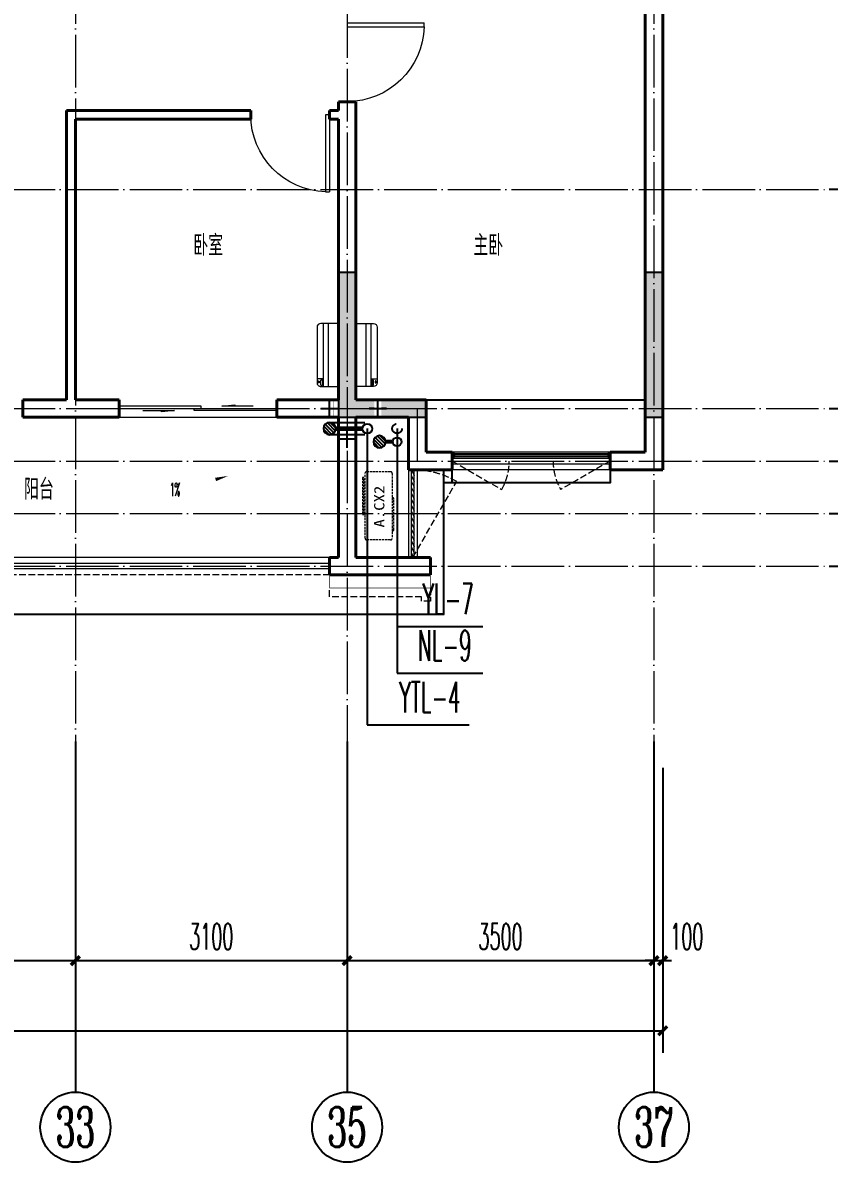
# Model space of a CAD drawing. Extents: x 27938 to 650306, y -92720 to 1524912.
# Drawn here: x 319717 to 328917, y 511940 to 524940 of the extents above; entities that cross this region are included whole.
import ezdxf
from ezdxf.enums import TextEntityAlignment as Align

# ---------------------------------------------------------------- set-up
doc = ezdxf.new("R2010")
doc.units = 0
doc.header["$LTSCALE"] = 1000
doc.header["$MEASUREMENT"] = 0
doc.linetypes.add('DASH', pattern=[0.35, 0.25, -0.1])
doc.linetypes.add('DOTE', pattern=[2.42, 2, -0.2, 0.02, -0.2])
for name, color, linetype in [('3-栏杆1', 135, 'Continuous'), ('3.5方案汇报，与郭总、侯月琴确定户型_t8$0$2020.03.04 -1安徽标准化洋房户型(UA）_t8_t8$0$看线', 154, 'Continuous'), ('AXIS', 3, 'Continuous'), ('AXIS_TEXT', 4, 'Continuous'), ('COLUMN', 9, 'Continuous'), ('DIM_凝结', 3, 'Continuous'), ('DIM_阳台', 132, 'Continuous'), ('DIM_雨水', 3, 'Continuous'), ('EQUIP_地漏', 7, 'Continuous'), ('PIPE-凝结', 150, 'N'), ('PIPE-阳台', 132, 'YT'), ('PUB_TEXT', 4, 'Continuous'), ('VALVE_不分区给水', 7, 'Continuous'), ('VPIPE-凝结', 150, 'Continuous'), ('VPIPE-阳台', 132, 'YT'), ('VPIPE-雨水', 4, 'DASH'), ('ZC', 6, 'Continuous'), ('机电标识类', 1, 'Continuous'), ('看线', 251, 'Continuous')]:
    doc.layers.add(name, color=color, linetype=linetype)
for name, color, linetype, lineweight in [('DOTE', 19, 'DOTE', 9), ('PUB_HATCH', 8, 'Continuous', 9), ('WALL', 9, 'Continuous', 40), ('WINDOW', 8, 'Continuous', 15), ('平面-排水沟', 86, 'Continuous', 15), ('平面-栏杆', 135, 'Continuous', 15), ('平面-看线', 45, 'Continuous', 15), ('平面-空调室内机', 176, 'Continuous', 9), ('平面-空调预留孔', 173, 'Continuous', 15), ('空调', 76, 'Continuous', 13)]:
    doc.layers.add(name, color=color, linetype=linetype, lineweight=lineweight)
doc.styles.add('_TCH_AXIS', font='COMPLEX', dxfattribs={"bigfont": 'GBCBIG'})
doc.styles.add('_TCH_DIM', font='SIMPLEX.shx', dxfattribs={"width": 0.6, "oblique": 10, "bigfont": 'hztxt.shx'})
doc.styles.add('_TCH_DIM_T3', font='SIMPLEX.shx', dxfattribs={"width": 0.494118, "bigfont": 'GBCBIG.shx'})
doc.styles.add('_TWT_SERIAL', font='simplex.shx', dxfattribs={"width": 0.6, "oblique": 10, "height": 3, "bigfont": 'aadri.shx'})
doc.styles.add('COMPLEX', font='COMPLEX')
doc.styles.get("Standard").update_dxf_attribs({"font": 'gbenor.shx', "bigfont": 'gbcbig.shx'})
doc.styles.add('黑体', font='simhei.ttf')
doc.linetypes.add('N', pattern='A,3,-0.2,["N",Standard,S=0.25,R=0,X=-0.1,Y=-0.115],-0.2', length=3.4)
doc.linetypes.add('YT', pattern='A,3,-0.2,["YT",Standard,S=0.25,R=0,X=-0.1,Y=-0.115],-0.35', length=3.55)
doc.dimstyles.new('_TCH_ARCH&&100', dxfattribs={"dimtxt": 297.5, "dimasz": 100, "dimexe": 250, "dimexo": 300, "dimgap": 126.25, "dimtad": 1, "dimdec": 0, "dimzin": 0, "dimdsep": 46, "dimtxsty": '_TCH_DIM_T3', "dimblk": 'ARCHTICK', "dimcen": 0.09, "dimclrt": 4, "dimazin": 2, "dimtfac": 1, "dimtdec": 0, "dimtix": 1, "dimtmove": 2, "dimatfit": 3, "dimfxl": 1, "dimtolj": 1, "dimtzin": 0, "dimarcsym": 0})

# ---------------------------------------------------------------- blocks, each defined once
blk = doc.blocks.new('FGDGDRGSDGDG')
at = {"layer": 'DOTE', "linetype": 'DOTE', "ltscale": 0.3}
for p, q in [((538382, 529998), (538382, 513948)), ((544982, 529998), (544982, 513948)), ((541482, 522348), (541482, 513948)), ((488182, 520248), (546982, 520248)), ((488182, 517748), (546982, 517748)), ((542282, 517748), (542282, 517148)), ((488182, 517148), (546982, 517148)), ((488182, 516548), (546982, 516548)), ((488182, 515948), (546982, 515948))]:
    blk.add_line(p, q, dxfattribs=at)
blk = doc.blocks.new('gdfgdgdgr')
at = {"layer": 'PUB_HATCH'}
for points in [[(529478, 521914), (528678, 521914), (528678, 523364), (528478, 523364), (528478, 521714), (529478, 521714)], [(532178, 521714), (532178, 523364), (531978, 523364), (531978, 521714)]]:
    blk.add_hatch(color=256, dxfattribs=at).paths.add_polyline_path(points)
at = {"layer": 'COLUMN', "color": 8}
for p, q in [((528678, 523364), (528478, 523364)), ((528478, 523364), (528478, 521714)), ((528678, 521914), (528678, 523364)), ((532178, 523364), (531978, 523364)), ((531978, 523364), (531978, 521714)), ((532178, 521714), (532178, 523364)), ((529478, 521914), (528678, 521914)), ((529478, 521714), (529478, 521914)), ((528478, 521714), (529478, 521714)), ((531978, 521714), (532178, 521714))]:
    blk.add_line(p, q, dxfattribs=at)
blk = doc.blocks.new('ferre')
at = {"layer": '平面-空调预留孔', "color": 0, "linetype": 'DASH', "ltscale": 0.1}
for p, q in [((93393, 115403), (93393, 115393)), ((93403, 115383), (93756, 115383)), ((93766, 115393), (93766, 115403))]:
    blk.add_line(p, q, dxfattribs=at)
blk.add_lwpolyline([(94046, 115403), (93306, 115403, -0.414214), (93286, 115423), (93286, 115693, -0.414214), (93306, 115713), (94046, 115713, -0.414214), (94066, 115693), (94066, 115423, -0.414214)], format="xyb", close=True, dxfattribs=at)
blk.add_lwpolyline([(93997, 115743), (93577, 115743), (93577, 115727), (93997, 115727)], close=True, dxfattribs=at)
for centre, start, end in [((93403, 115393), 180, 270), ((93756, 115393), 270, 0)]:
    blk.add_arc(centre, 10, start, end, dxfattribs=at)
at = {"layer": '平面-空调预留孔', "color": 0, "linetype": 'DASH', "ltscale": 0.1, "style": '黑体', "width": 1.2}
blk.add_text('A.CX2', height=117, dxfattribs=at).set_placement((93428, 115492))
blk = doc.blocks.new('fergve')
at = {"layer": '平面-空调预留孔', "color": 8, "linetype": 'DASH', "ltscale": 0.1}
blk.add_blockref('ferre', (25670, -60416), dxfattribs=at)
blk = doc.blocks.new('dongkong')
at = {"color": 0}
blk.add_wipeout([(-603756, 210771), (-603756, 210571), (-603836, 210571), (-603836, 210771)], dxfattribs=at)
at = {"layer": '机电标识类', "color": 0, "linetype": 'DASH', "ltscale": 400}
for p, q in [((-603796, 210771), (-603796, 210571)), ((-603896, 210671), (-603696, 210671))]:
    blk.add_line(p, q, dxfattribs=at)
at = {"layer": '空调', "color": 0, "linetype": 'DASH', "const_width": 2}
blk.add_lwpolyline([(-603756, 210771), (-603756, 210571), (-603836, 210571), (-603836, 210771)], close=True, dxfattribs=at)
blk = doc.blocks.new('A$C001338C2')
at = {"color": 0}
for p, q in [((0, 249), (0, 22)), ((845, 304), (55, 304)), ((109, 215), (109, 304)), ((900, 22), (900, 249)), ((22, 0), (878, 0))]:
    blk.add_line(p, q, dxfattribs=at)
at = {"color": 0, "lineweight": 5}
for p, q in [((900, 215), (0, 215)), ((900, 143), (0, 143))]:
    blk.add_line(p, q, dxfattribs=at)
at = {"color": 0}
for points in [[(89, 226), (22, 226, -0.414214), (17, 232), (17, 243, -0.414214), (22, 249), (89, 249, -0.414214), (95, 243), (95, 232, -0.414214)], [(73, 275), (57, 275, -0.414214), (51, 281), (51, 283, -0.414214), (57, 289), (73, 289, -0.414214), (79, 283), (79, 281, -0.414214)]]:
    blk.add_lwpolyline(points, format="xyb", close=True, dxfattribs=at)
for centre, radius, start, end in [((55, 249), 55, 90, 180), ((845, 249), 55, 360, 90), ((22, 22), 22, 180, 270), ((878, 22), 22, 270, 360)]:
    blk.add_arc(centre, radius, start, end, dxfattribs=at)
blk = doc.blocks.new('$VALVE$00000533')
at = {"ltscale": 0.5, "const_width": 25}
for points in [[(-225, 75), (225, 75)], [(-225, -75), (225, -75)]]:
    blk.add_lwpolyline(points, dxfattribs=at)
blk = doc.blocks.new('A$C63B27F85')
at = {"layer": 'VALVE_不分区给水', "xscale": 0.8999999999999999, "yscale": -0.8999999999999999, "zscale": 0.8999999999999999}
blk.add_blockref('$VALVE$00000533', (51300, -10480), dxfattribs=at)
blk = doc.blocks.new('_ArchTick')
at = {"color": 0, "linetype": 'ByBlock', "const_width": 0.4}
blk.add_lwpolyline([(-0.5, -0.5), (0.5, 0.5)], dxfattribs=at)
blk = doc.blocks.new('*D885')
at = {"layer": 'AXIS', "color": 0, "lineweight": -2}
for p, q in [((326917, 516440), (326917, 513990)), ((327017, 516440), (327017, 513990)), ((326917, 514240), (326817, 514240)), ((326917, 514240), (327017, 514240)), ((327017, 514240), (327117, 514240))]:
    blk.add_line(p, q, dxfattribs=at)
at = {"layer": 'Defpoints', "color": 0}
for p in [(326917, 516740), (327017, 516740), (327017, 514240)]:
    blk.add_point(p, dxfattribs=at)
at = {"layer": 'AXIS', "color": 0, "lineweight": -2, "xscale": 100, "yscale": 100, "zscale": 100}
blk.add_blockref('_ArchTick', (326917, 514240), dxfattribs=at)
at = {"layer": 'AXIS', "color": 0, "lineweight": -2, "xscale": 100, "yscale": 100, "zscale": 100, "rotation": 180}
blk.add_blockref('_ArchTick', (327017, 514240), dxfattribs=at)
at = {"layer": 'AXIS', "color": 4, "insert": (327292, 514515), "char_height": 297.5, "attachment_point": 5, "style": '_TCH_DIM_T3'}
blk.add_mtext('\\A1;100', dxfattribs=at)
blk = doc.blocks.new('*D886')
at = {"layer": 'AXIS', "color": 0, "lineweight": -2}
for p, q in [((323417, 516440), (323417, 513990)), ((326917, 516440), (326917, 513990)), ((323417, 514240), (326917, 514240))]:
    blk.add_line(p, q, dxfattribs=at)
at = {"layer": 'Defpoints', "color": 0}
for p in [(323417, 516740), (326917, 516740), (326917, 514240)]:
    blk.add_point(p, dxfattribs=at)
at = {"layer": 'AXIS', "color": 0, "lineweight": -2, "xscale": 100, "yscale": 100, "zscale": 100, "rotation": 180}
blk.add_blockref('_ArchTick', (323417, 514240), dxfattribs=at)
at = {"layer": 'AXIS', "color": 0, "lineweight": -2, "xscale": 100, "yscale": 100, "zscale": 100}
blk.add_blockref('_ArchTick', (326917, 514240), dxfattribs=at)
at = {"layer": 'AXIS', "color": 4, "insert": (325167, 514515), "char_height": 297.5, "attachment_point": 5, "style": '_TCH_DIM_T3'}
blk.add_mtext('\\A1;3500', dxfattribs=at)
blk = doc.blocks.new('*D887')
at = {"layer": 'AXIS', "color": 0, "lineweight": -2}
for p, q in [((320317, 516440), (320317, 513990)), ((323417, 516440), (323417, 513990)), ((320317, 514240), (323417, 514240))]:
    blk.add_line(p, q, dxfattribs=at)
at = {"layer": 'Defpoints', "color": 0}
for p in [(320317, 516740), (323417, 516740), (323417, 514240)]:
    blk.add_point(p, dxfattribs=at)
at = {"layer": 'AXIS', "color": 0, "lineweight": -2, "xscale": 100, "yscale": 100, "zscale": 100, "rotation": 180}
blk.add_blockref('_ArchTick', (320317, 514240), dxfattribs=at)
at = {"layer": 'AXIS', "color": 0, "lineweight": -2, "xscale": 100, "yscale": 100, "zscale": 100}
blk.add_blockref('_ArchTick', (323417, 514240), dxfattribs=at)
at = {"layer": 'AXIS', "color": 4, "insert": (321867, 514515), "char_height": 297.5, "attachment_point": 5, "style": '_TCH_DIM_T3'}
blk.add_mtext('\\A1;3100', dxfattribs=at)
blk = doc.blocks.new('*D888')
at = {"layer": 'AXIS', "color": 0, "lineweight": -2}
for p, q in [((316417, 516440), (316417, 513990)), ((320317, 516440), (320317, 513990)), ((316417, 514240), (320317, 514240))]:
    blk.add_line(p, q, dxfattribs=at)
at = {"layer": 'Defpoints', "color": 0}
for p in [(316417, 516740), (320317, 516740), (320317, 514240)]:
    blk.add_point(p, dxfattribs=at)
at = {"layer": 'AXIS', "color": 0, "lineweight": -2, "xscale": 100, "yscale": 100, "zscale": 100, "rotation": 180}
blk.add_blockref('_ArchTick', (316417, 514240), dxfattribs=at)
at = {"layer": 'AXIS', "color": 0, "lineweight": -2, "xscale": 100, "yscale": 100, "zscale": 100}
blk.add_blockref('_ArchTick', (320317, 514240), dxfattribs=at)
at = {"layer": 'AXIS', "color": 4, "insert": (318367, 514515), "char_height": 297.5, "attachment_point": 5, "style": '_TCH_DIM_T3'}
blk.add_mtext('\\A1;3900', dxfattribs=at)
blk = doc.blocks.new('*D906')
at = {"layer": 'AXIS', "color": 0, "lineweight": -2}
for p, q in [((331417, 518740), (331417, 518840)), ((329217, 518740), (331667, 518740)), ((331417, 518490), (331417, 518740)), ((329217, 518490), (331667, 518490)), ((331417, 518490), (331417, 518390))]:
    blk.add_line(p, q, dxfattribs=at)
at = {"layer": 'Defpoints', "color": 0}
for p in [(328917, 518740), (331417, 518740), (328917, 518490)]:
    blk.add_point(p, dxfattribs=at)
at = {"layer": 'AXIS', "color": 0, "lineweight": -2, "xscale": 100, "yscale": 100, "zscale": 100}
for p, rotation in [((331417, 518740), 270), ((331417, 518490), 90)]:
    blk.add_blockref('_ArchTick', p, dxfattribs=dict(at, rotation=rotation))
at = {"layer": 'AXIS', "color": 4, "insert": (331142, 518201), "char_height": 297.5, "attachment_point": 5, "rotation": 90, "style": '_TCH_DIM_T3'}
blk.add_mtext('\\A1;250', dxfattribs=at)
blk = doc.blocks.new('*D907')
at = {"layer": 'AXIS', "color": 0, "lineweight": -2}
for p, q in [((331417, 519340), (331417, 519440)), ((329217, 519340), (331667, 519340)), ((331417, 518740), (331417, 519340)), ((329217, 518740), (331667, 518740)), ((331417, 518740), (331417, 518640))]:
    blk.add_line(p, q, dxfattribs=at)
at = {"layer": 'Defpoints', "color": 0}
for p in [(328917, 519340), (331417, 519340), (328917, 518740)]:
    blk.add_point(p, dxfattribs=at)
at = {"layer": 'AXIS', "color": 0, "lineweight": -2, "xscale": 100, "yscale": 100, "zscale": 100}
for p, rotation in [((331417, 519340), 270), ((331417, 518740), 90)]:
    blk.add_blockref('_ArchTick', p, dxfattribs=dict(at, rotation=rotation))
at = {"layer": 'AXIS', "color": 4, "insert": (331142, 519040), "char_height": 297.5, "attachment_point": 5, "rotation": 90, "style": '_TCH_DIM_T3'}
blk.add_mtext('\\A1;600', dxfattribs=at)
blk = doc.blocks.new('*D908')
at = {"layer": 'AXIS', "color": 0, "lineweight": -2}
for p, q in [((331417, 519940), (331417, 520040)), ((329217, 519940), (331667, 519940)), ((331417, 519340), (331417, 519940)), ((329217, 519340), (331667, 519340)), ((331417, 519340), (331417, 519240))]:
    blk.add_line(p, q, dxfattribs=at)
at = {"layer": 'Defpoints', "color": 0}
for p in [(328917, 519940), (331417, 519940), (328917, 519340)]:
    blk.add_point(p, dxfattribs=at)
at = {"layer": 'AXIS', "color": 0, "lineweight": -2, "xscale": 100, "yscale": 100, "zscale": 100}
for p, rotation in [((331417, 519940), 270), ((331417, 519340), 90)]:
    blk.add_blockref('_ArchTick', p, dxfattribs=dict(at, rotation=rotation))
at = {"layer": 'AXIS', "color": 4, "insert": (331142, 519640), "char_height": 297.5, "attachment_point": 5, "rotation": 90, "style": '_TCH_DIM_T3'}
blk.add_mtext('\\A1;600', dxfattribs=at)
blk = doc.blocks.new('*D909')
at = {"layer": 'AXIS', "color": 0, "lineweight": -2}
for p, q in [((329217, 520540), (331667, 520540)), ((331417, 520540), (331417, 520640)), ((331417, 519940), (331417, 520540)), ((329217, 519940), (331667, 519940)), ((331417, 519940), (331417, 519840))]:
    blk.add_line(p, q, dxfattribs=at)
at = {"layer": 'Defpoints', "color": 0}
for p in [(328917, 520540), (331417, 520540), (328917, 519940)]:
    blk.add_point(p, dxfattribs=at)
at = {"layer": 'AXIS', "color": 0, "lineweight": -2, "xscale": 100, "yscale": 100, "zscale": 100}
for p, rotation in [((331417, 520540), 270), ((331417, 519940), 90)]:
    blk.add_blockref('_ArchTick', p, dxfattribs=dict(at, rotation=rotation))
at = {"layer": 'AXIS', "color": 4, "insert": (331142, 520240), "char_height": 297.5, "attachment_point": 5, "rotation": 90, "style": '_TCH_DIM_T3'}
blk.add_mtext('\\A1;600', dxfattribs=at)
blk = doc.blocks.new('*D910')
at = {"layer": 'AXIS', "color": 0, "lineweight": -2}
for p, q in [((329217, 523040), (331667, 523040)), ((331417, 520540), (331417, 523040)), ((329217, 520540), (331667, 520540))]:
    blk.add_line(p, q, dxfattribs=at)
at = {"layer": 'Defpoints', "color": 0}
for p in [(328917, 523040), (331417, 523040), (328917, 520540)]:
    blk.add_point(p, dxfattribs=at)
at = {"layer": 'AXIS', "color": 0, "lineweight": -2, "xscale": 100, "yscale": 100, "zscale": 100}
for p, rotation in [((331417, 523040), 90), ((331417, 520540), 270)]:
    blk.add_blockref('_ArchTick', p, dxfattribs=dict(at, rotation=rotation))
at = {"layer": 'AXIS', "color": 4, "insert": (331142, 521790), "char_height": 297.5, "attachment_point": 5, "rotation": 90, "style": '_TCH_DIM_T3'}
blk.add_mtext('\\A1;2500', dxfattribs=at)
blk = doc.blocks.new('*D911')
at = {"layer": 'AXIS', "color": 0, "lineweight": -2}
for p, q in [((329217, 525140), (331667, 525140)), ((331417, 523040), (331417, 525140)), ((329217, 523040), (331667, 523040))]:
    blk.add_line(p, q, dxfattribs=at)
at = {"layer": 'Defpoints', "color": 0}
for p in [(328917, 525140), (331417, 525140), (328917, 523040)]:
    blk.add_point(p, dxfattribs=at)
at = {"layer": 'AXIS', "color": 0, "lineweight": -2, "xscale": 100, "yscale": 100, "zscale": 100}
for p, rotation in [((331417, 525140), 90), ((331417, 523040), 270)]:
    blk.add_blockref('_ArchTick', p, dxfattribs=dict(at, rotation=rotation))
at = {"layer": 'AXIS', "color": 4, "insert": (331142, 524090), "char_height": 297.5, "attachment_point": 5, "rotation": 90, "style": '_TCH_DIM_T3'}
blk.add_mtext('\\A1;2100', dxfattribs=at)
blk = doc.blocks.new('*D918')
at = {"layer": 'AXIS', "color": 0, "lineweight": -2}
for p, q in [((329217, 530890), (332467, 530890)), ((332217, 518490), (332217, 530890)), ((329217, 518490), (332467, 518490))]:
    blk.add_line(p, q, dxfattribs=at)
at = {"layer": 'Defpoints', "color": 0}
for p in [(328917, 530890), (332217, 530890), (328917, 518490)]:
    blk.add_point(p, dxfattribs=at)
at = {"layer": 'AXIS', "color": 0, "lineweight": -2, "xscale": 100, "yscale": 100, "zscale": 100}
for p, rotation in [((332217, 530890), 90), ((332217, 518490), 270)]:
    blk.add_blockref('_ArchTick', p, dxfattribs=dict(at, rotation=rotation))
at = {"layer": 'AXIS', "color": 4, "insert": (331942, 524690), "char_height": 297.5, "attachment_point": 5, "rotation": 90, "style": '_TCH_DIM_T3'}
blk.add_mtext('\\A1;12400', dxfattribs=at)
blk = doc.blocks.new('*D941')
at = {"layer": 'AXIS', "color": 0, "lineweight": -2}
for p, q in [((272017, 516440), (272017, 513190)), ((327017, 516440), (327017, 513190)), ((272017, 513440), (327017, 513440))]:
    blk.add_line(p, q, dxfattribs=at)
at = {"layer": 'Defpoints', "color": 0}
for p in [(272017, 516740), (327017, 516740), (327017, 513440)]:
    blk.add_point(p, dxfattribs=at)
at = {"layer": 'AXIS', "color": 0, "lineweight": -2, "xscale": 100, "yscale": 100, "zscale": 100, "rotation": 180}
blk.add_blockref('_ArchTick', (272017, 513440), dxfattribs=at)
at = {"layer": 'AXIS', "color": 0, "lineweight": -2, "xscale": 100, "yscale": 100, "zscale": 100}
blk.add_blockref('_ArchTick', (327017, 513440), dxfattribs=at)
at = {"layer": 'AXIS', "color": 4, "insert": (299517, 513715), "char_height": 297.5, "attachment_point": 5, "style": '_TCH_DIM_T3'}
blk.add_mtext('\\A1;55000', dxfattribs=at)
blk = doc.blocks.new('$WINLIB2D$00000001')
at = {"color": 0}
for points in [[(-0.5, 0.5), (-0.5, -0.5)], [(-0.5, 0.5), (0.5, 0.5)], [(0.5, -0.5), (0.5, 0.5)], [(0.5, 0.1667), (-0.5, 0.1667)], [(0.5, -0.1667), (-0.5, -0.1667)], [(-0.5, -0.5), (0.5, -0.5)]]:
    blk.add_lwpolyline(points, dxfattribs=at)
blk = doc.blocks.new('$DorLib2D$00000131')
at = {"color": 0, "linetype": 'Continuous'}
for p, q in [((0.15, 0.125), (0.2319, 0.1973)), ((0.2319, 0.1973), (0.2319, 0.125)), ((-0.5, 0.125), (-0.5, 0)), ((0.0192, 0.125), (-0.5, 0.125)), ((0.0192, 0), (0.0192, 0.125)), ((0.35, 0.125), (0.15, 0.125)), ((-0.5, 0), (0.0192, 0)), ((-0.024, 0), (0.5, 0)), ((-0.024, -0.125), (-0.024, 0)), ((0.5, 0), (0.5, -0.125)), ((-0.35, -0.125), (-0.15, -0.125)), ((-0.2319, -0.1973), (-0.2319, -0.125)), ((-0.15, -0.125), (-0.2319, -0.1973)), ((0.5, -0.125), (-0.024, -0.125))]:
    blk.add_line(p, q, dxfattribs=at)
blk = doc.blocks.new('$DorLib2D$00000001')
for p, q in [((0.45, 0.975), (0.5, 0.975)), ((0.45, 0), (0.45, 0.975)), ((0.5, 0), (0.5, 0.975)), ((0.5, 0), (0.45, 0))]:
    blk.add_line(p, q)
at = {"lineweight": 13}
blk.add_arc((0.475, 0), 0.975, 91.4693, 180, dxfattribs=at)
blk = doc.blocks.new('$WINLIB2D$00000039')
at = {"color": 0}
for points in [[(-0.5, 0.5), (-0.5, -0.5)], [(0.5, 0.5), (-0.5, 0.5)], [(0.5, -0.5), (0.5, 0.5)], [(-0.5, 0.167), (0.5, 0.167)], [(-0.384, -0.167), (-0.448, 0.167)], [(-0.316, -0.167), (-0.38, 0.167)], [(-0.248, -0.167), (-0.312, 0.167)], [(-0.18, -0.167), (-0.244, 0.167)], [(-0.112, -0.167), (-0.176, 0.167)], [(-0.044, -0.167), (-0.108, 0.167)], [(0.024, -0.167), (-0.04, 0.167)], [(0.092, -0.167), (0.028, 0.167)], [(0.16, -0.167), (0.096, 0.167)], [(0.228, -0.167), (0.164, 0.167)], [(0.296, -0.167), (0.232, 0.167)], [(0.364, -0.167), (0.3, 0.167)], [(0.432, -0.167), (0.368, 0.167)], [(0.5, -0.167), (0.436, 0.167)], [(-0.452, -0.167), (-0.5, 0.084)], [(-0.5, -0.167), (0.5, -0.167)], [(0.5, -0.5), (-0.5, -0.5)]]:
    blk.add_lwpolyline(points, dxfattribs=at)
blk = doc.blocks.new('_AXISO')
blk.add_circle((0, 0), 0.5)
at = {"layer": 'AXIS_TEXT', "style": 'COMPLEX', "width": 1.041667}
blk.add_attdef('A', text='', height=0.56, dxfattribs=at).set_placement((-0.25, -0.28), (0.25, -0.28), align=Align.FIT)
blk = doc.blocks.new('$TwtSys$00000141')
for p, q in [((-141, 12), (-15, 138)), ((-141, 12), (-15, 138)), ((-131, -53), (53, 131)), ((-131, -53), (53, 131)), ((-100, -100), (100, 100)), ((-100, -100), (100, 100)), ((-49, -131), (131, 49)), ((-49, -131), (131, 49)), ((17, -138), (138, -17)), ((17, -138), (138, -17))]:
    blk.add_line(p, q)
blk.add_circle((0, 0), 141)
blk.add_circle((0, 0), 141)

msp = doc.modelspace()

# ---------------------------------------------------------------- linework, layer by layer
at = {"color": 8, "const_width": 8}
msp.add_lwpolyline([(324366.6, 518640.4), (324366.6, 518490.4), (323216.6, 518490.4), (323216.6, 518640.4)], dxfattribs=at)
at = {"layer": '3-栏杆1', "color": 8}
for p, q in [((324636.8, 520022.7), (324616.6, 520040.4)), ((324616.6, 520040.4), (324636.8, 520022.7)), ((324636.8, 520022.7), (324636.8, 519993.4)), ((324636.8, 520022.6), (326396.3, 520022.6)), ((326396.3, 520022.7), (326416.6, 520040.4)), ((326416.6, 520040.4), (326396.3, 520022.7)), ((326396.3, 520022.7), (326396.3, 519993.4)), ((324636.8, 519993.4), (324616.6, 519973.5)), ((324616.6, 519973.5), (324636.8, 519993.4)), ((326396.3, 519993.4), (324636.8, 519993.3)), ((326416.6, 519973.5), (326396.3, 519993.4))]:
    msp.add_line(p, q, dxfattribs=at)
at = {"layer": '3.5方案汇报，与郭总、侯月琴确定户型_t8$0$2020.03.04 -1安徽标准化洋房户型(UA）_t8_t8$0$看线', "color": 8, "ltscale": 10}
msp.add_line((324316.6, 520640.4), (326816.6, 520640.4), dxfattribs=at)
at = {"layer": 'AXIS'}
for p, q in [((328916.6, 523040.4), (332916.6, 523040.4)), ((328916.6, 520540.4), (332916.6, 520540.4)), ((328916.6, 519940.4), (332916.6, 519940.4)), ((328916.6, 519340.4), (332916.6, 519340.4)), ((328916.6, 518740.4), (332916.6, 518740.4)), ((320316.6, 516740.4), (320316.6, 512740.4)), ((323416.6, 516740.4), (323416.6, 512740.4)), ((326916.6, 516740.4), (326916.6, 512740.4))]:
    msp.add_line(p, q, dxfattribs=at)
at = {"layer": 'DIM_凝结'}
for p, q in [((323986.6, 520160.4), (323986.6, 517519.5)), ((323986.6, 517519.5), (324963.4, 517519.5))]:
    msp.add_line(p, q, dxfattribs=at)
at = {"layer": 'DIM_阳台'}
for p, q in [((323646.6, 520310.4), (323646.6, 516930.8)), ((323646.6, 516930.8), (324810.6, 516930.8))]:
    msp.add_line(p, q, dxfattribs=at)
at = {"layer": 'DIM_雨水'}
for p, q in [((323986.6, 520310.4), (323986.6, 518053.3)), ((323986.6, 518053.3), (324964.9, 518053.3))]:
    msp.add_line(p, q, dxfattribs=at)
at = {"layer": 'PIPE-凝结', "const_width": 45}
msp.add_lwpolyline([(323936.6, 520160.4), (323857.1, 520160.4)], dxfattribs=at)
at = {"layer": 'VPIPE-凝结'}
msp.add_circle((323986.6, 520160.4), 50, dxfattribs=at)
at = {"layer": 'VPIPE-阳台'}
msp.add_circle((323646.6, 520310.4), 55, dxfattribs=at)
at = {"layer": 'VPIPE-雨水'}
msp.add_circle((323986.6, 520310.4), 55, dxfattribs=at)
at = {"layer": 'WALL', "color": 8}
for p, q in [((327016.6, 525140.4), (327016.6, 519840.4)), ((326816.6, 525040.4), (326816.6, 520040.4)), ((323516.6, 524040.4), (323316.6, 524040.4)), ((323316.6, 524040.4), (323316.6, 523940.4)), ((323516.6, 523840.4), (323516.6, 524040.4)), ((322316.6, 523940.4), (320216.6, 523940.4)), ((320216.6, 523940.4), (320216.6, 520640.4)), ((322316.6, 523840.4), (322316.6, 523940.4)), ((323316.6, 523940.4), (323216.6, 523940.4)), ((323216.6, 523940.4), (323216.6, 523840.4)), ((320316.6, 523840.4), (322316.6, 523840.4)), ((320316.6, 523840.4), (320316.6, 520640.4)), ((323216.6, 523840.4), (323316.6, 523840.4)), ((323516.6, 523840.4), (323516.6, 520640.4)), ((320216.6, 520640.4), (319716.6, 520640.4)), ((319716.6, 520640.4), (319716.6, 520440.4)), ((320816.6, 520640.4), (320316.6, 520640.4)), ((320816.6, 520440.4), (320816.6, 520640.4)), ((322616.6, 520640.4), (322616.6, 520440.4)), ((324316.6, 520640.4), (324316.6, 520040.4)), ((319716.6, 520440.4), (320316.6, 520440.4)), ((320316.6, 520440.4), (320816.6, 520440.4)), ((324116.6, 520440.4), (324116.6, 519940.4)), ((324616.6, 520040.4), (324316.6, 520040.4)), ((324616.6, 519840.4), (324616.6, 520040.4)), ((326816.6, 520040.4), (326416.6, 520040.4)), ((326416.6, 520040.4), (326416.6, 519840.4)), ((324116.6, 519940.4), (324116.6, 519840.4)), ((324116.6, 519840.4), (324216.6, 519840.4)), ((324216.6, 519840.4), (324616.6, 519840.4)), ((326416.6, 519840.4), (327016.6, 519840.4)), ((323216.6, 518840.4), (323316.6, 518840.4)), ((323216.6, 518840.4), (323216.6, 518640.4)), ((323516.6, 518840.4), (324116.6, 518840.4)), ((324116.6, 518840.4), (324216.6, 518840.4)), ((324216.6, 518840.4), (324366.6, 518840.4)), ((324366.6, 518840.4), (324366.6, 518640.4)), ((323216.6, 518640.4), (323416.6, 518640.4)), ((323416.6, 518640.4), (324216.6, 518640.4)), ((324216.6, 518640.4), (324366.6, 518640.4))]:
    msp.add_line(p, q, dxfattribs=at)
at = {"layer": 'WINDOW'}
msp.add_line((320816.6, 520440.4), (322616.6, 520440.4), dxfattribs=at)
at = {"layer": 'WINDOW', "color": 8, "linetype": 'DASH', "ltscale": 0.3}
for points in [[(324616.6, 519940.4), (325179.7, 519615.8, 0.1314846), (325266.6, 519940.4)], [(326416.6, 519940.4), (325853.4, 519615.8, -0.1314846), (325766.6, 519940.4)], [(324166.6, 518840.4), (324666.6, 519706.5, 0.1316525), (324166.6, 519840.4)]]:
    msp.add_lwpolyline(points, format="xyb", dxfattribs=at)
at = {"layer": '平面-排水沟', "color": 8}
msp.add_lwpolyline([(321570.3, 519633.4, 0, 0, 0), (322060.4, 519770.5, 0, 40, 0), (321916, 519730.1, 0, 0, 0)], format="xyseb", dxfattribs=at)
at = {"layer": '平面-栏杆', "color": 8}
for p, q in [((323216.6, 518770.4), (317316.6, 518770.4)), ((323216.6, 518710.4), (317316.6, 518710.4))]:
    msp.add_line(p, q, dxfattribs=at)
at = {"layer": '平面-看线', "color": 8}
msp.add_line((323216.6, 518840.4), (317316.6, 518840.4), dxfattribs=at)
at = {"layer": '平面-看线', "color": 8, "linetype": 'DASH', "ltscale": 0.3}
msp.add_line((323216.6, 518640.4), (317316.6, 518640.4), dxfattribs=at)
msp.add_lwpolyline([(324366.6, 518490.4), (324366.6, 518340.4), (324266.6, 518340.4), (324266.6, 518390.4), (323216.6, 518390.4), (323216.6, 518490.4)], dxfattribs=at)
at = {"layer": '看线', "color": 8}
msp.add_lwpolyline([(324516.6, 519840.4), (324516.6, 518190.4), (301916.6, 518190.4), (301916.6, 519690.4), (299516.6, 519690.4)], dxfattribs=at)
at = {"layer": '看线', "color": 8, "ltscale": 0.5}
for points in [[(326416.6, 519840.4), (326416.6, 519690.4), (324516.6, 519690.4)], [(326416.6, 519840.4), (326416.6, 519690.4), (324616.6, 519690.4), (324616.6, 519840.4)]]:
    msp.add_lwpolyline(points, dxfattribs=at)

# ---------------------------------------------------------------- block references
msp.add_blockref('FGDGDRGSDGDG', (-218065.9, 2792))
at = {"color": 8}
msp.add_blockref('gdfgdgdgr', (-205160.8, -1273.4), dxfattribs=at)
at = {"layer": 'AXIS'}
ref = msp.add_blockref('_AXISO', (320316.6, 512340.4), dxfattribs=dict(at, xscale=800, yscale=800, zscale=800))
ref.add_attrib('A', '33', dxfattribs={"layer": 'AXIS_TEXT', "height": 452.55, "style": '_TCH_AXIS', "width": 0.636364}).set_placement((320090.3, 512114.2), (320542.9, 512114.2), align=Align.FIT)
ref = msp.add_blockref('_AXISO', (323416.6, 512340.4), dxfattribs=dict(at, xscale=800, yscale=800, zscale=800))
ref.add_attrib('A', '35', dxfattribs={"layer": 'AXIS_TEXT', "height": 452.55, "style": '_TCH_AXIS', "width": 0.636364}).set_placement((323190.3, 512114.2), (323642.9, 512114.2), align=Align.FIT)
ref = msp.add_blockref('_AXISO', (326916.6, 512340.4), dxfattribs=dict(at, xscale=800, yscale=800, zscale=800))
ref.add_attrib('A', '37', dxfattribs={"layer": 'AXIS_TEXT', "height": 452.55, "style": '_TCH_AXIS', "width": 0.636364}).set_placement((326690.3, 512114.2), (327142.9, 512114.2), align=Align.FIT)
at = {"layer": 'EQUIP_地漏', "xscale": 0.5, "yscale": -0.5, "zscale": 0.5}
msp.add_blockref('$TwtSys$00000141', (323786.6, 520160.4), dxfattribs=at)
at = {"layer": 'WINDOW'}
for name, p, xscale, yscale, zscale, rotation in [('$DorLib2D$00000001', (323416.6, 524490.4), -900, 900, -900, 270), ('$DorLib2D$00000001', (322766.6, 523890.4), -900, 900, -900, 179.9999999875247), ('$WINLIB2D$00000039', (324166.6, 519340.4), -1000, 100, -1000, 270)]:
    msp.add_blockref(name, p, dxfattribs=dict(at, xscale=xscale, yscale=yscale, zscale=zscale, rotation=rotation))
for name, p, xscale, yscale, zscale in [('$DorLib2D$00000131', (321716.6, 520540.4), 1800, 200, 1800), ('$WINLIB2D$00000001', (325516.6, 519940.4), -1800, -200, -1800)]:
    msp.add_blockref(name, p, dxfattribs=dict(at, xscale=xscale, yscale=yscale, zscale=zscale))
at = {"layer": '平面-空调预留孔', "color": 8, "yscale": 0.800000000046565, "zscale": 0.800000000046565}
for p, xscale, rotation in [((323316.5, 520790.4), 0.800000000046565, 90.00000023343017), ((323516.7, 520790.4), -0.800000000046565, 269.9999997665698)]:
    msp.add_blockref('A$C001338C2', p, dxfattribs=dict(at, xscale=xscale, rotation=rotation))
at = {"layer": '平面-空调预留孔', "color": 8, "rotation": 90.00000000000001}
msp.add_blockref('fergve', (378917.7, 400083.7), dxfattribs=at)

# ---------------------------------------------------------------- texts
at = {"layer": 'DIM_凝结', "color": 7, "style": '_TWT_SERIAL', "width": 0.48}
msp.add_text('NL-9', height=350, dxfattribs=at).set_placement((324224.5, 517659.5))
at = {"layer": 'DIM_阳台', "color": 7, "style": '_TWT_SERIAL', "width": 0.48}
msp.add_text('YTL-4', height=350, dxfattribs=at).set_placement((324012.6, 517070.8))
at = {"layer": 'DIM_雨水', "color": 7, "style": '_TWT_SERIAL', "width": 0.48}
msp.add_text('YL-7', height=350, dxfattribs=at).set_placement((324278.9, 518193.3))
at = {"layer": 'PUB_TEXT', "color": 8}
for s, p in [('卧室', (321661.2, 522282.9)), ('主卧', (324856.6, 522282.9)), ('阳台', (319730.6, 519499.7))]:
    msp.add_text(s, height=236.31, dxfattribs=at).set_placement(p)
at = {"layer": '平面-排水沟', "color": 8, "style": '_TCH_DIM', "width": 0.423529}
msp.add_text('1%', height=148.75, dxfattribs=at).set_placement((321394.4, 519541.4))

# ---------------------------------------------------------------- dimensions: what is measured, and where the dimension line sits
at = {"layer": 'AXIS'}
for p1, p2, distance, picture, middle in [((328916.6, 518490.4), (328916.6, 530890.4), -3300, '*D918', (331941.6, 524690.4)), ((328916.6, 523040.4), (328916.6, 525140.4), -2500, '*D911', (331141.6, 524090.4)), ((328916.6, 520540.4), (328916.6, 523040.4), -2500, '*D910', (331141.6, 521790.4)), ((328916.6, 519940.4), (328916.6, 520540.4), -2500, '*D909', (331141.6, 520240.4)), ((328916.6, 519340.4), (328916.6, 519940.4), -2500, '*D908', (331141.6, 519640.4)), ((328916.6, 518740.4), (328916.6, 519340.4), -2500, '*D907', (331141.6, 519040.4)), ((272016.6, 516740.4), (327016.6, 516740.4), -3300, '*D941', (299516.6, 513715.4)), ((316416.6, 516740.4), (320316.6, 516740.4), -2500, '*D888', (318366.6, 514515.4)), ((320316.6, 516740.4), (323416.6, 516740.4), -2500, '*D887', (321866.6, 514515.4)), ((323416.6, 516740.4), (326916.6, 516740.4), -2500, '*D886', (325166.6, 514515.4))]:
    dim = msp.add_aligned_dim(p1=p1, p2=p2, distance=distance, dimstyle='_TCH_ARCH&&100', dxfattribs=at)
    dim.commit()
    dim.dimension.update_dxf_attribs({"geometry": picture, "text_midpoint": middle})
for base, p1, p2, angle, picture, middle in [((331416.6, 518740.4), (328916.6, 518490.4), (328916.6, 518740.4), 90, '*D906', (331141.6, 518201.4)), ((327016.6, 514240.4), (326916.6, 516740.4), (327016.6, 516740.4), 0, '*D885', (327291.6, 514515.4))]:
    dim = msp.add_linear_dim(base=base, p1=p1, p2=p2, angle=angle, dimstyle='_TCH_ARCH&&100', dxfattribs=at)
    dim.commit()
    dim.dimension.update_dxf_attribs({"geometry": picture, "text_midpoint": middle, "dimtype": 129})

# ---------------------------------------------------------------- next in the draw order: block references
at = {"layer": '平面-空调室内机', "color": 8, "ltscale": 0.3, "xscale": -1}
for p, rotation in [((927012.6, 731211.3), 180), ((112745.9, 1123986.5), 270)]:
    msp.add_blockref('dongkong', p, dxfattribs=dict(at, rotation=rotation))
at = {"layer": '平面-空调室内机', "color": 8, "ltscale": 0.3, "rotation": 180}
msp.add_blockref('dongkong', (-280029.4, 731211.3), dxfattribs=at)

# ---------------------------------------------------------------- next in the draw order: linework, layer by layer
at = {"layer": 'PIPE-阳台', "const_width": 55}
msp.add_lwpolyline([(323591.6, 520310.4), (323287.1, 520310.4)], dxfattribs=at)
at = {"layer": 'WALL', "color": 8}
msp.add_line((323516.6, 520440.4), (323516.6, 518840.4), dxfattribs=at)

# ---------------------------------------------------------------- next in the draw order: block references
at = {"layer": '平面-空调室内机', "color": 8, "ltscale": 0.3, "xscale": -1, "rotation": 180}
for p in [(927012.6, 731211.3), (927562.7, 731211.3)]:
    msp.add_blockref('dongkong', p, dxfattribs=at)

# ---------------------------------------------------------------- next in the draw order: linework, layer by layer
at = {"layer": 'WALL', "color": 8}
for p, q in [((323316.6, 523840.4), (323316.6, 520640.4)), ((323316.6, 520640.4), (322616.6, 520640.4)), ((323516.6, 520640.4), (324316.6, 520640.4)), ((322616.6, 520440.4), (323316.6, 520440.4)), ((323316.6, 520440.4), (323316.6, 518840.4)), ((323516.6, 520440.4), (324116.6, 520440.4))]:
    msp.add_line(p, q, dxfattribs=at)

# ---------------------------------------------------------------- next in the draw order: block references
at = {"layer": 'EQUIP_地漏', "xscale": 0.5, "yscale": -0.5, "zscale": 0.5}
msp.add_blockref('$TwtSys$00000141', (323216.6, 520310.4), dxfattribs=at)
at = {"layer": 'ZC'}
msp.add_blockref('A$C63B27F85', (272116.6, 530790.4), dxfattribs=at)

doc.saveas('drawing.dxf')
